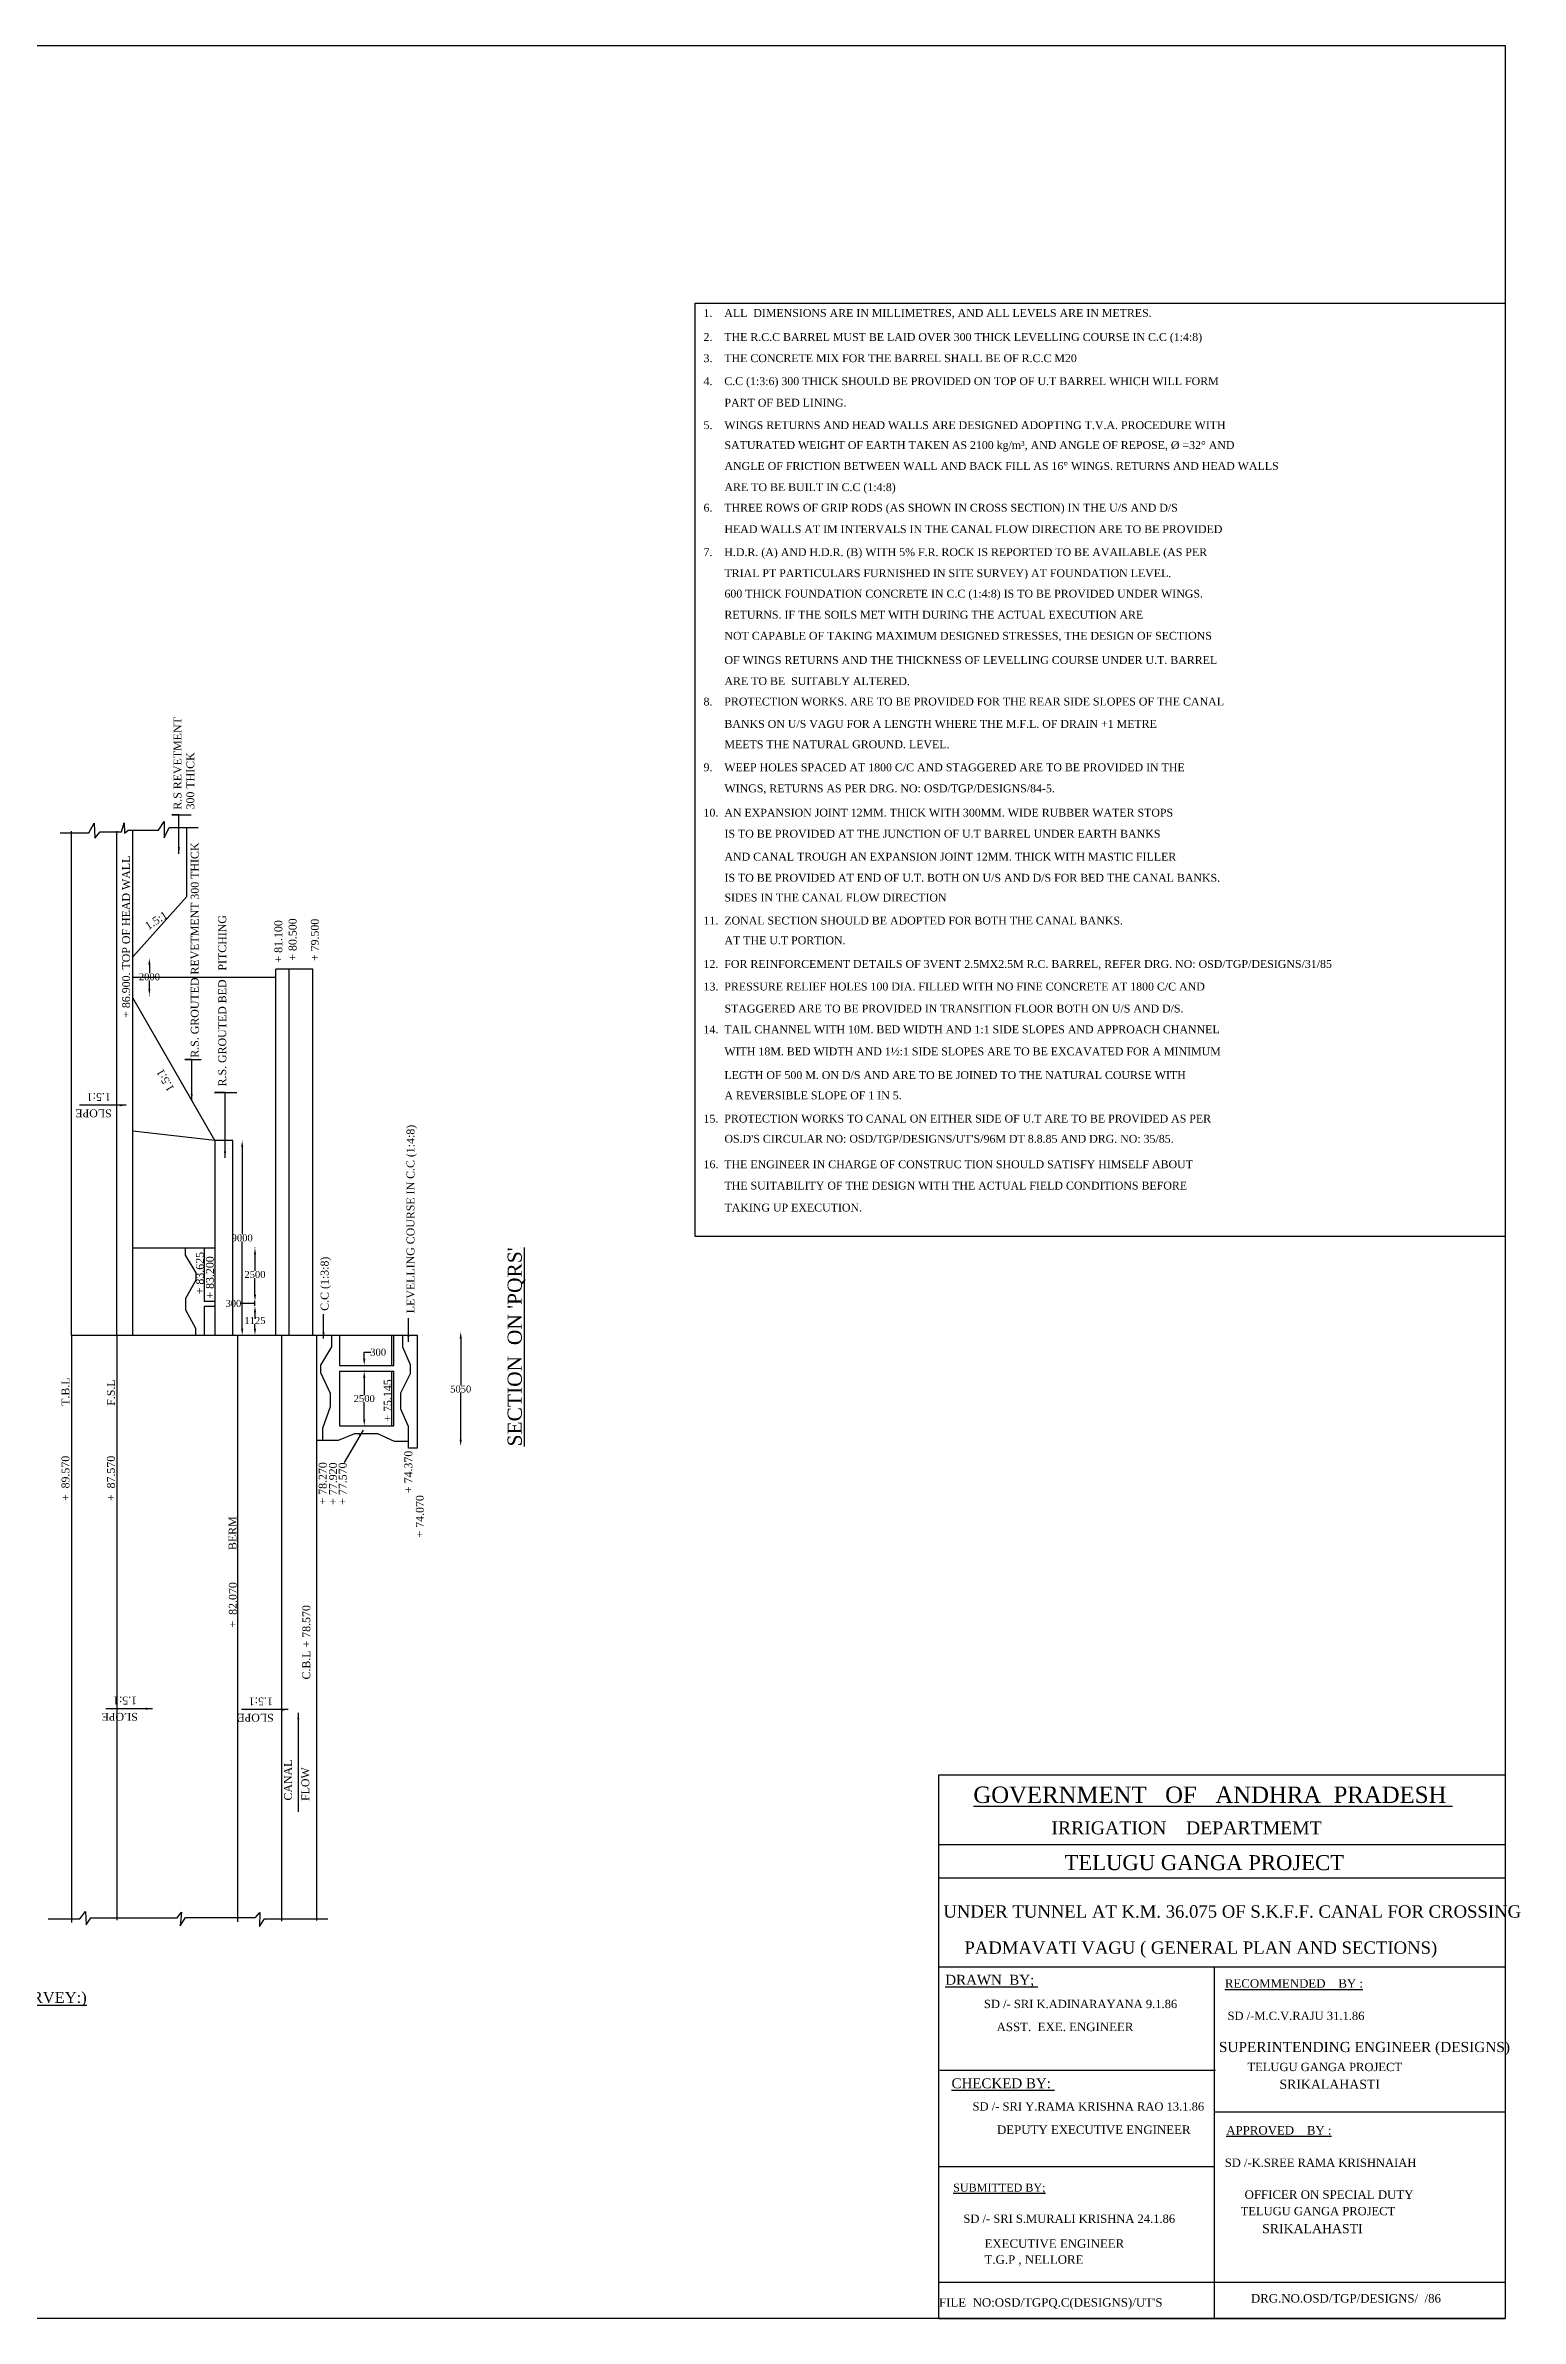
# Model space of a CAD drawing. Header units: millimetres. Extents: x 4623 to 200957, y 6604 to 110630.
# Drawn here: x 133445 to 200957, y 6604 to 110630 of the extents above; entities that cross this region are included whole.
import ezdxf

# ---------------------------------------------------------------- set-up
doc = ezdxf.new("R2010")
doc.units = ezdxf.units.MM
doc.header["$MEASUREMENT"] = 0
for name, color, linetype in [('DIM', 5, 'Continuous'), ('DO LINE', 3, 'Continuous'), ('DWG.LINE', 10, 'Continuous'), ('TEXT', 7, 'Continuous')]:
    doc.layers.add(name, color=color, linetype=linetype)
doc.layers.add('TITLE', color=7, linetype='Continuous', lineweight=30)
doc.styles.get("Standard").update_dxf_attribs({"font": 'TIMES.TTF', "height": 320})
doc.dimstyles.get("Standard").update_dxf_attribs({"dimtxt": 320, "dimasz": 300, "dimexe": 0.18, "dimexo": 0.0625, "dimgap": 0.09, "dimtad": 0, "dimtih": 1, "dimtoh": 1, "dimdec": 0, "dimzin": 0, "dimdsep": 46, "dimtxsty": 'Standard', "dimcen": 300, "dimclrd": 5, "dimclre": 5, "dimclrt": 4, "dimadec": 0, "dimazin": 0, "dimtfac": 1, "dimtdec": 0, "dimtofl": 0, "dimtmove": 0, "dimatfit": 3, "dimfxl": 5, "dimfxlon": 1, "dimtolj": 1, "dimtzin": 0, "dimarcsym": 0})

# ---------------------------------------------------------------- blocks, each defined once
blk = doc.blocks.new('*D107')
at = {"layer": 'Defpoints', "color": 0, "ltscale": 0.2}
for p in [(138202, 68858), (138202, 68858), (138154, 67156)]:
    blk.add_point(p, dxfattribs=at)
at = {"layer": 'DIM', "color": 5, "lineweight": -2, "ltscale": 0.2}
for p, q in [((138202, 68858), (138202, 68858)), ((138202, 68558), (138202, 68170)), ((138202, 67456), (138202, 67844)), ((138198, 67156), (138203, 67156))]:
    blk.add_line(p, q, dxfattribs=at)
at = {"layer": 'DIM', "color": 5, "ltscale": 0.2}
for points in [[(138152, 68558), (138252, 68558), (138202, 68858)], [(138152, 67456), (138252, 67456), (138202, 67156)]]:
    blk.add_solid(points, dxfattribs=at)
at = {"layer": 'DIM', "color": 4, "ltscale": 0.2, "insert": (138202, 68007), "char_height": 320, "attachment_point": 5}
blk.add_mtext('\\A1;2000', dxfattribs=at)
blk = doc.blocks.new('*D108')
at = {"layer": 'Defpoints', "color": 0, "ltscale": 0.2}
for p in [(142420, 60515), (142448, 60515), (142548, 51602)]:
    blk.add_point(p, dxfattribs=at)
at = {"layer": 'DIM', "color": 5, "lineweight": -2, "ltscale": 0.2}
for p, q in [((142444, 60515), (142449, 60515)), ((142448, 60215), (142448, 56222)), ((142448, 51902), (142448, 55895)), ((142454, 51602), (142448, 51602))]:
    blk.add_line(p, q, dxfattribs=at)
at = {"layer": 'DIM', "color": 5, "ltscale": 0.2}
for points in [[(142398, 60215), (142498, 60215), (142448, 60515)], [(142398, 51902), (142498, 51902), (142448, 51602)]]:
    blk.add_solid(points, dxfattribs=at)
at = {"layer": 'DIM', "color": 4, "ltscale": 0.2, "insert": (142448, 56059), "char_height": 320, "attachment_point": 5}
blk.add_mtext('\\A1;9000', dxfattribs=at)
blk = doc.blocks.new('*D109')
at = {"layer": 'Defpoints', "color": 0, "ltscale": 0.2}
for p in [(143000, 52952), (143034, 52952), (143034, 51602)]:
    blk.add_point(p, dxfattribs=at)
at = {"layer": 'DIM', "color": 5, "lineweight": -2, "ltscale": 0.2}
for p, q in [((143030, 52952), (143035, 52952)), ((143034, 52652), (143034, 52440)), ((143034, 51902), (143034, 52114)), ((143034, 51602), (143034, 51602))]:
    blk.add_line(p, q, dxfattribs=at)
at = {"layer": 'DIM', "color": 5, "ltscale": 0.2}
for points in [[(142984, 52652), (143084, 52652), (143034, 52952)], [(142984, 51902), (143084, 51902), (143034, 51602)]]:
    blk.add_solid(points, dxfattribs=at)
at = {"layer": 'DIM', "color": 4, "ltscale": 0.2, "insert": (143034, 52277), "char_height": 320, "attachment_point": 5}
blk.add_mtext('\\A1;1125', dxfattribs=at)
blk = doc.blocks.new('*D110')
at = {"layer": 'Defpoints', "color": 0, "ltscale": 0.2}
for p in [(143034, 53167), (143056, 53167), (143000, 52952)]:
    blk.add_point(p, dxfattribs=at)
at = {"layer": 'DIM', "color": 5, "lineweight": -2, "ltscale": 0.2}
for p, q in [((143034, 53060), (142383, 53060)), ((142383, 53060), (142383, 53060)), ((143034, 53467), (143034, 53767)), ((143040, 53167), (143034, 53167)), ((143034, 52952), (143034, 53167)), ((143030, 52952), (143035, 52952)), ((143034, 52652), (143034, 52352))]:
    blk.add_line(p, q, dxfattribs=at)
at = {"layer": 'DIM', "color": 5, "ltscale": 0.2}
for points in [[(142984, 53467), (143084, 53467), (143034, 53167)], [(142984, 52652), (143084, 52652), (143034, 52952)]]:
    blk.add_solid(points, dxfattribs=at)
at = {"layer": 'DIM', "color": 4, "ltscale": 0.2, "insert": (142047, 53060), "char_height": 320, "attachment_point": 5}
blk.add_mtext('\\A1;300', dxfattribs=at)
blk = doc.blocks.new('*D111')
at = {"layer": 'Defpoints', "color": 0, "ltscale": 0.2}
for p in [(143034, 55604), (143076, 55604), (143056, 53167)]:
    blk.add_point(p, dxfattribs=at)
at = {"layer": 'DIM', "color": 5, "lineweight": -2, "ltscale": 0.2}
for p, q in [((143040, 55604), (143034, 55604)), ((143034, 55304), (143034, 54548)), ((143034, 53467), (143034, 54222)), ((143040, 53167), (143034, 53167))]:
    blk.add_line(p, q, dxfattribs=at)
at = {"layer": 'DIM', "color": 5, "ltscale": 0.2}
for points in [[(142984, 55304), (143084, 55304), (143034, 55604)], [(142984, 53467), (143084, 53467), (143034, 53167)]]:
    blk.add_solid(points, dxfattribs=at)
at = {"layer": 'DIM', "color": 4, "ltscale": 0.2, "insert": (143034, 54385), "char_height": 320, "attachment_point": 5}
blk.add_mtext('\\A1;2500', dxfattribs=at)
blk = doc.blocks.new('*D113')
at = {"layer": 'Defpoints', "color": 0, "ltscale": 0.2}
for p in [(148147, 49954), (148036, 47456), (148147, 47456)]:
    blk.add_point(p, dxfattribs=at)
at = {"layer": 'DIM', "color": 5, "lineweight": -2, "ltscale": 0.2}
for p, q in [((148040, 49954), (148035, 49954)), ((148036, 49654), (148036, 48867)), ((148036, 47756), (148036, 48542)), ((148040, 47456), (148035, 47456))]:
    blk.add_line(p, q, dxfattribs=at)
at = {"layer": 'DIM', "color": 5, "ltscale": 0.2}
for points in [[(147986, 49654), (148086, 49654), (148036, 49954)], [(147986, 47756), (148086, 47756), (148036, 47456)]]:
    blk.add_solid(points, dxfattribs=at)
at = {"layer": 'DIM', "color": 4, "ltscale": 0.2, "insert": (148036, 48705), "char_height": 320, "attachment_point": 5}
blk.add_mtext('\\A1;2500', dxfattribs=at)
blk = doc.blocks.new('*D114')
at = {"layer": 'Defpoints', "color": 0, "ltscale": 0.2}
for p in [(147938, 50226), (147938, 49954), (148035, 50226)]:
    blk.add_point(p, dxfattribs=at)
at = {"layer": 'DIM', "color": 5, "lineweight": -2, "ltscale": 0.2}
for p, q in [((148030, 50226), (148036, 50226)), ((148030, 49954), (148036, 49954)), ((148035, 50526), (148035, 50826)), ((148035, 50826), (148335, 50826)), ((148035, 49654), (148035, 49354))]:
    blk.add_line(p, q, dxfattribs=at)
at = {"layer": 'DIM', "color": 5, "ltscale": 0.2}
for points in [[(147985, 50526), (148085, 50526), (148035, 50226)], [(147985, 49654), (148085, 49654), (148035, 49954)]]:
    blk.add_solid(points, dxfattribs=at)
at = {"layer": 'DIM', "color": 4, "ltscale": 0.2, "insert": (148672, 50826), "char_height": 320, "attachment_point": 5}
blk.add_mtext('\\A1;300', dxfattribs=at)
blk = doc.blocks.new('*D115')
at = {"layer": 'Defpoints', "color": 0, "ltscale": 0.2}
for p in [(152450, 51754), (152582, 51754), (152582, 46528)]:
    blk.add_point(p, dxfattribs=at)
at = {"layer": 'DIM', "color": 5, "lineweight": -2, "ltscale": 0.2}
for p, q in [((152455, 51754), (152450, 51754)), ((152450, 51454), (152450, 49304)), ((152450, 46828), (152450, 48978)), ((152455, 46528), (152450, 46528))]:
    blk.add_line(p, q, dxfattribs=at)
at = {"layer": 'DIM', "color": 5, "ltscale": 0.2}
for points in [[(152400, 51454), (152500, 51454), (152450, 51754)], [(152400, 46828), (152500, 46828), (152450, 46528)]]:
    blk.add_solid(points, dxfattribs=at)
at = {"layer": 'DIM', "color": 4, "ltscale": 0.2, "insert": (152450, 49141), "char_height": 320, "attachment_point": 5}
blk.add_mtext('\\A1;5050', dxfattribs=at)

msp = doc.modelspace()

# ---------------------------------------------------------------- linework, layer by layer
at = {"layer": 'DIM', "ltscale": 0.2}
for points in [[(139550, 75420.5), (139236.5, 75420.5), (140111.5, 75420.5)], [(140139.3, 64217), (139825, 64217), (140566, 64217)], [(141664.5, 62711), (141174.5, 62711), (142198.5, 62711)]]:
    msp.add_lwpolyline(points, dxfattribs=at)
at = {"layer": 'DO LINE', "ltscale": 0.2}
for points in [[(136705, 51602), (136705, 74678.5)], [(143994, 67980), (137446.5, 67980)], [(145682, 51602), (145682, 68364), (143994, 68364)], [(143994, 51602), (143994, 68364)], [(144604, 51602), (144604, 68364)]]:
    msp.add_lwpolyline(points, dxfattribs=at)
at = {"layer": 'DWG.LINE', "ltscale": 0.2}
for p, q in [((146904.5, 51602), (146904.5, 50226.5)), ((149300.5, 50226.5), (149300.5, 51602)), ((149389, 50226.5), (149389, 51602)), ((146904.5, 49953.5), (146904.5, 47455.5)), ((149300.5, 47455.5), (149300.5, 49953.5)), ((149389, 47455.5), (149389, 49953.5)), ((146904.5, 47455.5), (149389, 47455.5))]:
    msp.add_line(p, q, dxfattribs=at)
for points in [[(134117.5, 74601.5), (135427.5, 74601.5), (135671, 75040.5), (135701, 74355.5), (135953, 74637.5), (136931.5, 74637.5), (137052.5, 75050.5), (137062.5, 74577.5), (137233.5, 74715.5), (138612.5, 74715.5), (138881, 75113), (138871, 74367.5), (139110, 74834.5), (140438.5, 74834.5)], [(134632.5, 51602), (134632.5, 74676)], [(137446.5, 68921.5), (139920, 71683.5), (139920, 74856)], [(137446.5, 51602), (137446.5, 74715.5)], [(141191.5, 60515), (137446.5, 67049)], [(141191.5, 60515), (137446.5, 60942)], [(142018.5, 51602), (142018.5, 60515), (141191.5, 60515), (141191.5, 52926)], [(141191.5, 55585), (137446.5, 55585)], [(139838, 55585), (139838, 55262.5), (140327.5, 54463), (140327.5, 54121), (139854.5, 53290), (139854.5, 52760.5), (140319.5, 51933.5), (140319.5, 51602)], [(140711.5, 55585), (140711.5, 53155.5)], [(141191.5, 53155.5), (140711.5, 53155.5)], [(141191.5, 52926), (140711.5, 52926)], [(140711.5, 52926), (140711.5, 51602)], [(141191.5, 52926), (141191.5, 51602)], [(134632.5, 51602), (150463, 51602), (150463, 46438), (150063.5, 46438), (150063.5, 47422.5), (149709.5, 48220), (149709.5, 48962), (150151.5, 49847.5), (150151.5, 50256), (149807, 51063), (149807, 51602)], [(134632.5, 51602), (134632.5, 24723.5)], [(136705, 51602), (136705, 24832.5)], [(142236, 51602), (142236, 24753.5)], [(144250, 51602), (144250, 24783.5)], [(145853, 51602), (145853, 24819.5)], [(145853, 46795.5), (146136.5, 46795.5), (146136.5, 47347), (146483.5, 48347.5), (146483.5, 48945.5), (146052.5, 49881.5), (146052.5, 50227.5), (146547, 51073), (146547, 51602)], [(146904.5, 50226.5), (149389, 50226.5)], [(146904.5, 49953.5), (149389, 49953.5)], [(146136.5, 46795.5), (146861, 46795.5), (147606, 47100.5), (148647.5, 47100.5), (149401.5, 46754.5), (150063.5, 46754.5)], [(133574, 24889.5), (135023.5, 24889.5), (135274, 25227.5), (135308, 24619), (135518, 24943.5), (139475, 24943.5), (139671.5, 25207.5), (139610.5, 24571.5), (139861, 24964), (143060, 24964), (143256.5, 25186.5), (143243, 24544.5), (143473.5, 24889), (146364.5, 24889)]]:
    msp.add_lwpolyline(points, dxfattribs=at)
at = {"layer": 'TITLE'}
msp.add_line((174331, 31489.1), (200251, 31489.1), dxfattribs=at)
at = {"layer": 'TITLE', "lineweight": 30}
for p, q in [((200251, 31489.1), (200251, 6604)), ((174331, 28299.1), (200251, 28299.1)), ((174331, 26779.1), (200251, 26779.1)), ((174331, 22695.2), (200251, 22695.2)), ((174385, 17978), (186991.8, 17978)), ((186937.8, 16061), (200251, 16061)), ((174331, 13568.4), (186937.8, 13568.4)), ((200251, 8259.9), (174331, 8259.9)), ((174331, 6604), (200251, 6604))]:
    msp.add_line(p, q, dxfattribs=at)
at = {"layer": 'TITLE', "ltscale": 0.2}
for points in [[(200251, 6604), (4623, 6604), (4623, 110630.5), (200251, 110630.5)], [(163180, 98839.5), (200251, 98839.5), (200251, 56121.5), (163180, 56121.5)]]:
    msp.add_lwpolyline(points, close=True, dxfattribs=at)
at = {"layer": 'TITLE'}
msp.add_lwpolyline([(174331, 6604), (174331, 31489.1)], dxfattribs=at)
at = {"layer": 'TITLE', "lineweight": 30}
msp.add_lwpolyline([(186937.8, 22695.2), (186937.8, 6604)], dxfattribs=at)

# ---------------------------------------------------------------- texts
at = {"layer": 'TEXT', "ltscale": 0.2}
for s, p in [('1.    ALL  DIMENSIONS ARE IN MILLIMETRES, AND ALL LEVELS ARE IN METRES.', (163563.1, 98207.9)), ('2.    THE R.C.C BARREL MUST BE LAID OVER 300 THICK LEVELLING COURSE IN C.C (1:4:8)', (163563.1, 97107.4)), ('3.    THE CONCRETE MIX FOR THE BARREL SHALL BE OF R.C.C M20', (163563.1, 96138.9)), ('4.    C.C (1:3:6) 300 THICK SHOULD BE PROVIDED ON TOP OF U.T BARREL WHICH WILL FORM ', (163563.1, 95087.4)), ('PART OF BED LINING.', (164521, 94102.9)), ('5.    WINGS RETURNS AND HEAD WALLS ARE DESIGNED ADOPTING T.V.A. PROCEDURE WITH', (163563.1, 93074.9)), ('ANGLE OF FRICTION BETWEEN WALL AND BACK FILL AS 16° WINGS. RETURNS AND HEAD WALLS', (164521, 91206.4)), ('SATURATED WEIGHT OF EARTH TAKEN AS 2100 kg/m³, AND ANGLE OF REPOSE, %%C =32° AND', (164521, 92162.4)), ('ARE TO BE BUILT IN C.C (1:4:8)', (164521, 90236.4)), ('6.    THREE ROWS OF GRIP RODS (AS SHOWN IN CROSS SECTION) IN THE U/S AND D/S', (163563.1, 89296.4)), ('HEAD WALLS AT IM INTERVALS IN THE CANAL FLOW DIRECTION ARE TO BE PROVIDED', (164521, 88314.9)), ('7.    H.D.R. (A) AND H.D.R. (B) WITH 5%%% F.R. ROCK IS REPORTED TO BE AVAILABLE (AS PER', (163563.1, 87262.9)), ('TRIAL PT PARTICULARS FURNISHED IN SITE SURVEY) AT FOUNDATION LEVEL.', (164521, 86298.4)), ('600 THICK FOUNDATION CONCRETE IN C.C (1:4:8) IS TO BE PROVIDED UNDER WINGS.', (164521, 85362.9)), ('RETURNS. IF THE SOILS MET WITH DURING THE ACTUAL EXECUTION ARE', (164521, 84398.4)), ('NOT CAPABLE OF TAKING MAXIMUM DESIGNED STRESSES, THE DESIGN OF SECTIONS', (164521, 83434.4)), ('OF WINGS RETURNS AND THE THICKNESS OF LEVELLING COURSE UNDER U.T. BARREL', (164521, 82324.4)), ('ARE TO BE  SUITABLY ALTERED.', (164521, 81359.9)), ('8.    PROTECTION WORKS. ARE TO BE PROVIDED FOR THE REAR SIDE SLOPES OF THE CANAL', (163563.1, 80424.9)), ('BANKS ON U/S VAGU FOR A LENGTH WHERE THE M.F.L. OF DRAIN +1 METRE', (164521, 79401.9)), ('MEETS THE NATURAL GROUND. LEVEL.', (164521, 78466.9)), ('9.    WEEP HOLES SPACED AT 1800 C/C AND STAGGERED ARE TO BE PROVIDED IN THE', (163563.1, 77414.9)), ('WINGS, RETURNS AS PER DRG. NO: OSD/TGP/DESIGNS/84-5.', (164521, 76450.9)), ('10.  AN EXPANSION JOINT 12MM. THICK WITH 300MM. WIDE RUBBER WATER STOPS', (163563.1, 75339.9)), ('IS TO BE PROVIDED AT THE JUNCTION OF U.T BARREL UNDER EARTH BANKS', (164521, 74376.4)), ('AND CANAL TROUGH AN EXPANSION JOINT 12MM. THICK WITH MASTIC FILLER', (164521, 73324.4)), ('IS TO BE PROVIDED AT END OF U.T. BOTH ON U/S AND D/S FOR BED THE CANAL BANKS.', (164521, 72360.4)), ('SIDES IN THE CANAL FLOW DIRECTION', (164521, 71454.4)), ('11.  ZONAL SECTION SHOULD BE ADOPTED FOR BOTH THE CANAL BANKS.', (163563.1, 70401.9)), ('AT THE U.T PORTION.', (164521, 69496.4)), ('12.  FOR REINFORCEMENT DETAILS OF 3VENT 2.5MX2.5M R.C. BARREL, REFER DRG. NO: OSD/TGP/DESIGNS/31/85', (163563.1, 68414.9)), ('13.  PRESSURE RELIEF HOLES 100 DIA. FILLED WITH NO FINE CONCRETE AT 1800 C/C AND', (163563.1, 67382.9)), ('STAGGERED ARE TO BE PROVIDED IN TRANSITION FLOOR BOTH ON U/S AND D/S.', (164521, 66374.4)), ('14.  TAIL CHANNEL WITH 10M. BED WIDTH AND 1:1 SIDE SLOPES AND APPROACH CHANNEL', (163563.1, 65421.9)), ('WITH 18M. BED WIDTH AND 1½:1 SIDE SLOPES ARE TO BE EXCAVATED FOR A MINIMUM', (164521, 64413.4)), ('LEGTH OF 500 M. ON D/S AND ARE TO BE JOINED TO THE NATURAL COURSE WITH', (164521, 63329.9)), ('A REVERSIBLE SLOPE OF 1 IN 5.', (164521, 62400.9)), ('15.  PROTECTION WORKS TO CANAL ON EITHER SIDE OF U.T ARE TO BE PROVIDED AS PER', (163563.1, 61339.4)), ("OS.D'S CIRCULAR NO: OSD/TGP/DESIGNS/UT'S/96M DT 8.8.85 AND DRG. NO: 35/85.", (164521, 60414.4)), ('16.  THE ENGINEER IN CHARGE OF CONSTRUC TION SHOULD SATISFY HIMSELF ABOUT', (163563.1, 59249.4)), ('THE SUITABILITY OF THE DESIGN WITH THE ACTUAL FIELD CONDITIONS BEFORE', (164521, 58272.9)), ('TAKING UP EXECUTION.', (164521, 57266.4))]:
    msp.add_text(s, height=360, dxfattribs=at).set_placement(p)
for s, rotation, p in [('R.S REVETMENT', 90, (139667.1, 75656.4)), ('300 THICK', 90, (140255.6, 75667.9)), ('R.S. GROUTED REVETMENT 300 THICK', 90, (140457.6, 64306.1)), ('+ 86.900. TOP OF HEAD WALL', 90, (137314.6, 66130.6)), ('1.5:1', 33.012801, (138147.5, 70139.3)), ('R.S. GROUTED BED   PITCHING', 90, (141716.6, 62992.1)), ('+ 81.100', 90, (144284.1, 68659.9)), ('+ 80.500', 90, (144936.6, 68744.4)), ('+ 79.500', 90, (145953.1, 68728.4)), ('1.5:1', 120.13108, (139358.3, 62882.8)), ('1.5:1', 180, (136437.9, 62682.1)), ('SLOPE', 180, (136475.4, 61938.6)), ('LEVELLING COURSE IN C.C (1:4:8)', 90, (150331.6, 52612.6)), ('+ 83.625', 90, (140691.1, 53478.9)), ('+ 83.200', 90, (141153.1, 53281.4)), ('C.C (1:3:8)', 90, (146400.6, 52723.9)), ('T.B.L', 90, (134539.6, 48375.1)), ('F.S.L', 90, (136621.6, 48375.1)), ('+ 75.145', 90, (149281.6, 47651.6)), ('+  89.570', 90, (134539.6, 44015.1)), ('+  87.570', 90, (136621.6, 44015.1)), ('+ 78.270', 90, (146315.1, 43856.6)), ('+ 74.370', 90, (150233.1, 44380.1)), ('+ 77.920', 90, (146784.1, 43843.1)), ('+ 77.570', 90, (147226.6, 43843.1)), ('+ 74.070', 90, (150759.1, 42348.6)), ('BERM', 90, (142186.6, 41774.6)), ('+  82.070', 90, (142198.6, 38228.1)), ('C.B.L + 78.570', 90, (145561.6, 35850.1)), ('1.5:1', 180, (137638.4, 35063.6)), ('1.5:1', 180, (143854.1, 35022.1)), ('SLOPE', 180, (137675.9, 34320.1)), ('SLOPE', 180, (143891.6, 34278.6)), ('CANAL', 90, (144727.1, 30311.1)), ('FLOW', 90, (145519.1, 30291.6))]:
    msp.add_text(s, height=360, rotation=rotation, dxfattribs=at).set_placement(p)
at = {"layer": 'TITLE', "ltscale": 0.2}
msp.add_text("%%USECTION  ON 'PQRS'", height=650, rotation=90, dxfattribs=at).set_placement((155245.6, 46514.6))
at = {"layer": 'TITLE', "lineweight": 30}
for s, height, p in [('%%UGOVERNMENT   OF   ANDHRA  PRADESH ', 749.918, (175913.3, 30199.5)), ('IRRIGATION    DEPARTMEMT ', 596.948, (179484.9, 28762)), ('TELUGU GANGA PROJECT', 686.703, (180085.3, 27124.7)), ('UNDER TUNNEL AT K.M. 36.075 OF S.K.F.F. CANAL FOR CROSSING', 566.758, (174538.3, 24949.1)), ('PADMAVATI VAGU ( GENERAL PLAN AND SECTIONS)', 566.758, (175504, 23294.9)), ('%%UDRAWN  BY; ', 453.439, (174628.8, 21880.2)), ('%%URECOMMENDED    BY :', 389.131, (187425.7, 21744.3)), ('SD /- SRI K.ADINARAYANA 9.1.86', 379.848, (176397.4, 20811.2)), ('ASST.  EXE. ENGINEER', 389.675, (176976.5, 19757)), ('SD /-M.C.V.RAJU 31.1.86', 379.848, (187546.9, 20266.8)), ('SUPERINTENDING ENGINEER (DESIGNS)', 464.293, (187149.3, 18800)), ('TELUGU GANGA PROJECT', 379.848, (188457.3, 17927.6)), ('%%UCHECKED BY: ', 453.439, (174914.5, 17142.6)), ('SRIKALAHASTI', 418.559, (189921.3, 17117.3)), ('SD /- SRI Y.RAMA KRISHNA RAO 13.1.86', 379.848, (175877.8, 16121)), ('DEPUTY EXECUTIVE ENGINEER', 389.675, (176993.5, 15048.8)), ('%%UAPPROVED    BY :', 389.131, (187488, 15022.9)), ('SD /-K.SREE RAMA KRISHNAIAH', 379.848, (187422.2, 13545.4)), ('%%USUBMITTED BY;', 366.241, (174989, 12410.7)), ('TELUGU GANGA PROJECT', 379.848, (188145.7, 11330.7)), ('OFFICER ON SPECIAL DUTY', 389.675, (188326, 12081.5)), ('SD /- SRI S.MURALI KRISHNA 24.1.86', 379.848, (175456, 10982.6)), ('SRIKALAHASTI', 418.559, (189130, 10511)), ('T.G.P , NELLORE', 389.675, (176424, 9108.4)), ('EXECUTIVE ENGINEER', 389.675, (176424, 9841)), ("FILE  NO:OSD/TGPQ.C(DESIGNS)/UT'S", 389.675, (174341.8, 7146)), ('DRG.NO.OSD/TGP/DESIGNS/  /86', 389.675, (188615.2, 7334.3))]:
    msp.add_text(s, height=height, dxfattribs=at).set_placement(p)
at = {"layer": 'TITLE', "ltscale": 0.2}
msp.add_text('%%U35M. D/S OF VAGU (AS FURNISHED IN SITE SURVEY:)', height=500, dxfattribs=at).set_placement((116557.4, 21049.4))

# ---------------------------------------------------------------- dimensions: what is measured, and where the dimension line sits
at = {"layer": 'DIM', "ltscale": 0.2}
for base, p1, p2, text, picture, middle in [((138202.5, 68858), (138153.5, 67155.5), (138202.5, 68858), '2000', '*D107', (138202.5, 68006.8)), ((142448.5, 60515), (142547.8, 51602), (142420.5, 60515), '9000', '*D108', (142448.5, 56058.5)), ((143034.5, 52952.5), (143034.5, 51602), (143000, 52952.5), '1125', '*D109', (143034.5, 52277.3)), ((148035.3, 50226.5), (147937.5, 49953.5), (147937.5, 50226.5), '300', '*D114', (148671.8, 50826.5)), ((148035.5, 47455.5), (148146.8, 49953.5), (148146.8, 47455.5), '2500', '*D113', (148035.5, 48704.5))]:
    dim = msp.add_linear_dim(base=base, p1=p1, p2=p2, angle=90, text=text, dimstyle='Standard', dxfattribs=at)
    dim.commit()
    dim.dimension.update_dxf_attribs({"geometry": picture, "text_midpoint": middle})
for base, p1, p2, text, picture, middle in [((143034.5, 55603.5), (143055.5, 53167), (143076, 55603.5), '2500', '*D111', (143034.5, 54385.3)), ((143034.5, 53167), (143000, 52952.5), (143055.5, 53167), '300', '*D110', (142382.9, 53059.8))]:
    dim = msp.add_linear_dim(base=base, p1=p1, p2=p2, angle=90, text=text, dimstyle='Standard', override={"dimtmove": 1}, dxfattribs=at)
    dim.commit()
    dim.dimension.update_dxf_attribs({"geometry": picture, "text_midpoint": middle})
dim = msp.add_aligned_dim(p1=(152581.5, 46528), p2=(152581.5, 51754), distance=131.5, text='5050', dimstyle='Standard', dxfattribs=at)
dim.commit()
dim.dimension.update_dxf_attribs({"geometry": '*D115', "text_midpoint": (152450, 49141)})

# ---------------------------------------------------------------- leaders
for points in [[(139550, 73633), (139550, 75420.5)], [(140139.3, 62350.8), (140139.3, 64217)], [(141664.5, 59721.5), (141664.5, 62711)], [(137138, 62130), (135006.5, 62130)], [(146170, 51457), (146170, 52571.5)], [(150054.5, 51297), (150054.5, 52385.5)], [(147982, 47259), (147114, 45783.5)], [(138338.5, 34511.5), (136207, 34511.5)], [(144554.2, 34470), (142422.8, 34470)], [(145015.5, 34330), (145015.5, 29795)]]:
    msp.add_leader(points, dimstyle='Standard', override={"dimgap": 0.09, "dimtad": 0}, dxfattribs=at)

doc.saveas('drawing.dxf')
